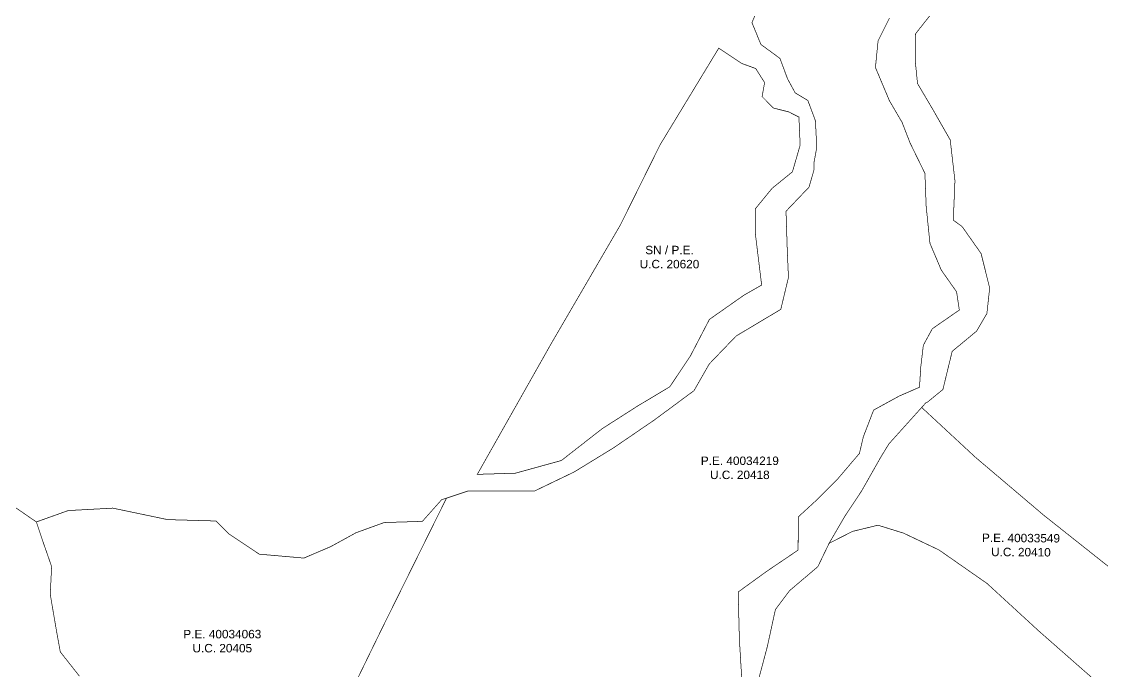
# Model space of a CAD drawing. Header units: metres. Extents: x 561401 to 594056, y 8460144 to 8508504.
# Drawn here: x 586124.1 to 586444.3, y 8502839.6 to 8503032.2 of the extents above; entities that cross this region are included whole.
import ezdxf

# ---------------------------------------------------------------- set-up
doc = ezdxf.new("R2010")
doc.units = ezdxf.units.M
for name, color, linetype in [('1.2. AFECTADOS BASE GRAFICA SUNARP', 150, 'Continuous'), ('1.2. BASE GRAFICA GORE', 76, 'Continuous'), ('1.2. BASE GRAFICA SUNARP', 150, 'Continuous'), ('1.3 ETIQUETA P.E. Y U.C.', 1, 'Continuous')]:
    doc.layers.add(name, color=color, linetype=linetype)
doc.styles.add('Arial', font='arial.ttf', dxfattribs={"height": 1})

msp = doc.modelspace()

# ---------------------------------------------------------------- linework, layer by layer
at = {"layer": '1.2. AFECTADOS BASE GRAFICA SUNARP', "color": 64, "linetype": 'Continuous', "lineweight": -3, "const_width": 0.2}
msp.add_lwpolyline([(586394.23, 8503035.28), (586388.91, 8503028.54), (586388.82, 8503020.61), (586389.51, 8503013.81), (586393.99, 8503006.22), (586399.19, 8502997.11), (586400.59, 8502985.02), (586400.11, 8502973.33), (586402.73, 8502971.42), (586408.34, 8502963.45), (586410.88, 8502953.23), (586410.06, 8502945.68), (586407, 8502940.44), (586399.77, 8502934.46), (586397.03, 8502923.16), (586392.47, 8502919.43), (586392.01, 8502919.25), (586390.74, 8502917.84), (586406.67, 8502903.06), (586426.9, 8502885.9), (586455.75, 8502863.01)], dxfattribs=at)
for points in [[(586363.31, 8502877.57), (586370.25, 8502881.11), (586377.8, 8502882.94), (586385.34, 8502880.6), (586395.86, 8502875.61), (586410.11, 8502865.67), (586425.46, 8502851.57), (586441.94, 8502837.08), (586461.13, 8502820.14), (586468.27, 8502827.43), (586474.17, 8502832.47), (586465.73, 8502837.63), (586471.48, 8502848.53), (586455.75, 8502863.01), (586426.9, 8502885.9), (586406.67, 8502903.06), (586390.74, 8502917.84), (586381.05, 8502907.07), (586378.74, 8502903.31), (586372.99, 8502893.17), (586368.02, 8502885.67), (586363.31, 8502877.57)], [(586341.51, 8502833.81), (586359.82, 8502811.77), (586376.27, 8502793.13), (586397.15, 8502768.07), (586411.63, 8502781.12), (586433.65, 8502795.64), (586448.85, 8502807.6), (586461.13, 8502820.14), (586441.94, 8502837.08), (586425.46, 8502851.57), (586410.11, 8502865.67), (586395.86, 8502875.61), (586385.34, 8502880.6), (586377.8, 8502882.94), (586370.25, 8502881.11), (586363.31, 8502877.57), (586359.97, 8502870.64), (586351.6, 8502863.55), (586347.4, 8502857.93), (586345.02, 8502847), (586341.51, 8502833.81)]]:
    msp.add_lwpolyline(points, close=True, dxfattribs=at)
at = {"layer": '1.2. BASE GRAFICA GORE', "color": 64, "linetype": 'Continuous', "lineweight": -3, "const_width": 0.2}
msp.add_lwpolyline([(586259.09, 8502898.01), (586270.4, 8502898.36), (586284, 8502902.11), (586296.09, 8502911.54), (586306.67, 8502918.31), (586316.11, 8502923.95), (586322.17, 8502932.99), (586327.85, 8502943.92), (586338.05, 8502951.08), (586343.33, 8502954.1), (586341.48, 8502969.2), (586341.49, 8502976.73), (586346.42, 8502982.76), (586352.45, 8502987.66), (586354.74, 8502995.58), (586354.37, 8503003.89), (586351.36, 8503005.41), (586346.84, 8503006.55), (586343.46, 8503009.95), (586344.21, 8503014.1), (586341.57, 8503018.26), (586337.41, 8503019.78), (586330.63, 8503024.31), (586313.24, 8502995.66), (586301.48, 8502971.91), (586281.04, 8502936.84), (586259.09, 8502898.01)], close=True, dxfattribs=at)
at = {"layer": '1.2. BASE GRAFICA SUNARP', "color": 64, "linetype": 'Continuous', "lineweight": -3, "const_width": 0.2}
for points in [[(586106.98, 8502898.69), (586128.46, 8502883.91), (586137.91, 8502887.28), (586151.12, 8502888), (586167.34, 8502884.6), (586181.7, 8502884.19), (586185.46, 8502880.41), (586194.5, 8502874.36), (586207.71, 8502873.2), (586215.64, 8502876.58), (586223.19, 8502880.72), (586231.5, 8502883.73), (586242.82, 8502884.08), (586248.51, 8502890.48), (586249.97, 8502890.96), (586256.42, 8502893.11), (586270.38, 8502893.08), (586276.05, 8502893.07), (586287.76, 8502898.7), (586299.47, 8502905.87), (586311.58, 8502914.15), (586323.29, 8502922.81), (586327.82, 8502930.73), (586335.77, 8502939), (586349, 8502946.9), (586351.27, 8502956.35), (586350.9, 8502965.03), (586350.55, 8502975.98), (586357.37, 8502983.12), (586358.88, 8502988.39), (586358.88, 8502989.15), (586358.88, 8502990.66), (586359.65, 8502994.82), (586359.27, 8503002.75), (586357.02, 8503008.79), (586353.26, 8503011.06), (586351, 8503015.22), (586348.75, 8503021.26), (586343.09, 8503025.42), (586341.78, 8503028.65), (586340.46, 8503031.84), (586349.94, 8503055.23)], [(586349.94, 8503055.23), (586340.46, 8503031.84), (586341.78, 8503028.65), (586343.09, 8503025.42), (586348.75, 8503021.26), (586351, 8503015.22), (586353.26, 8503011.06), (586357.02, 8503008.79), (586359.27, 8503002.75), (586359.65, 8502994.82), (586358.88, 8502990.66), (586358.88, 8502989.15), (586358.88, 8502988.39), (586357.37, 8502983.12), (586350.55, 8502975.98), (586350.9, 8502965.03), (586351.27, 8502956.35), (586349, 8502946.9), (586335.77, 8502939), (586327.82, 8502930.73), (586323.29, 8502922.81), (586311.58, 8502914.15), (586299.47, 8502905.87), (586287.76, 8502898.7), (586276.05, 8502893.07), (586270.38, 8502893.08), (586256.42, 8502893.11), (586249.97, 8502890.96), (586230.7, 8502852.02), (586212.88, 8502815.45)], [(586337.48, 8502836.73), (586336.73, 8502849.17), (586336.38, 8502863.15), (586344.7, 8502869.18), (586354.14, 8502875.58), (586354.17, 8502885.39), (586359.08, 8502889.9), (586365.88, 8502896.68), (586372.3, 8502904.22), (586373.45, 8502909.13), (586376.5, 8502917.05), (586384.03, 8502921.19), (586390.09, 8502923.82), (586390.47, 8502929.86), (586391.23, 8502936.26), (586393.89, 8502941.16), (586401.89, 8502946.7), (586401.08, 8502952.09), (586396.55, 8502958.53), (586393.19, 8502966.46), (586392.07, 8502977.4), (586391.7, 8502987.2), (586387.32, 8502996.16), (586384.93, 8503002.32), (586381.17, 8503008.75), (586377.04, 8503018.57), (586377.82, 8503026.48), (586381.22, 8503033.27)], [(586212.88, 8502815.45), (586230.7, 8502852.02), (586249.97, 8502890.96), (586248.51, 8502890.48), (586242.82, 8502884.08), (586231.5, 8502883.73), (586223.19, 8502880.72), (586215.64, 8502876.58), (586207.71, 8502873.2), (586194.5, 8502874.36), (586185.46, 8502880.41), (586181.7, 8502884.19), (586167.34, 8502884.6), (586151.12, 8502888), (586137.91, 8502887.28), (586128.46, 8502883.91), (586128.46, 8502883.91), (586129.97, 8502879.38), (586132.98, 8502870.7), (586132.59, 8502862.4), (586134.46, 8502851.44), (586135.56, 8502845.4), (586141.21, 8502838.23)]]:
    msp.add_lwpolyline(points, dxfattribs=at)
msp.add_lwpolyline([(586313.24, 8502995.66), (586330.63, 8503024.31), (586337.41, 8503019.78), (586341.57, 8503018.26), (586344.21, 8503014.1), (586343.46, 8503009.95), (586346.84, 8503006.55), (586351.36, 8503005.41), (586354.37, 8503003.89), (586354.74, 8502995.58), (586352.45, 8502987.66), (586346.42, 8502982.76), (586341.49, 8502976.73), (586341.48, 8502969.2), (586343.33, 8502954.1), (586338.05, 8502951.08), (586327.85, 8502943.92), (586322.17, 8502932.99), (586316.11, 8502923.95), (586306.67, 8502918.31), (586296.09, 8502911.54), (586284, 8502902.11), (586270.4, 8502898.36), (586259.09, 8502898.01), (586281.04, 8502936.84), (586301.48, 8502971.91), (586313.24, 8502995.66)], close=True, dxfattribs=at)

# ---------------------------------------------------------------- texts
at = {"layer": '1.3 ETIQUETA P.E. Y U.C.', "color": 1, "char_height": 2.5, "attachment_point": 5, "style": 'Arial'}
for s, insert in [('SN / P.E.\\PU.C. 20620', (586316.03, 8502962.38)), ('P.E. 40034219\\PU.C. 20418', (586336.87, 8502899.93)), ('P.E. 40034063\\PU.C. 20405', (586183.55, 8502848.57))]:
    msp.add_mtext(s, dxfattribs=dict(at, insert=insert))
at = {"layer": '1.3 ETIQUETA P.E. Y U.C.', "color": 1, "insert": (586420.15, 8502877.04), "char_height": 2.5, "attachment_point": 5, "rotation": 359.6012, "style": 'Arial'}
msp.add_mtext('P.E. 40033549\\PU.C. 20410', dxfattribs=at)

doc.saveas('drawing.dxf')
